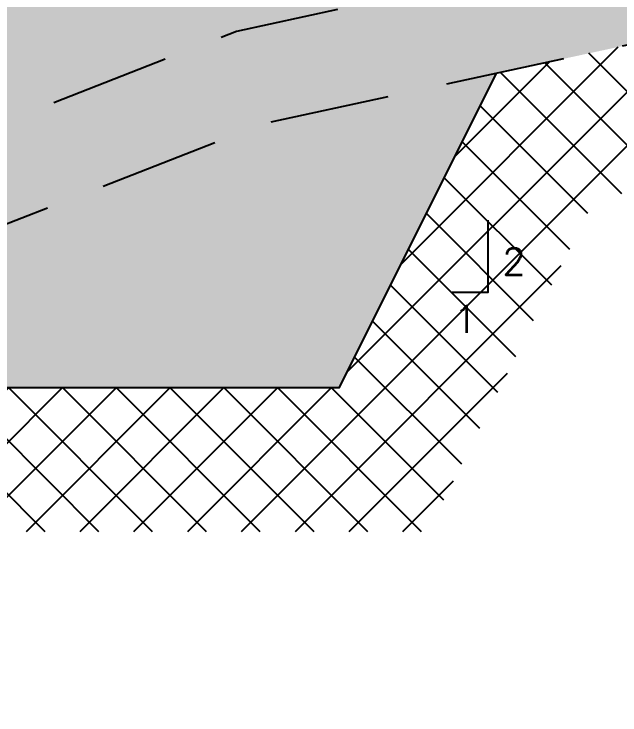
# Model space of a CAD drawing. Header units: metres. Extents: x 750563 to 756046, y 4495933 to 4497284.
# Drawn here: x 755741.642 to 755744.171, y 4496165.778 to 4496168.702 of the extents above; entities that cross this region are included whole.
import ezdxf

# ---------------------------------------------------------------- set-up
doc = ezdxf.new("R2010")
doc.units = ezdxf.units.M
doc.linetypes.add('kv_TRAZOS', pattern=[0.75, 0.5, -0.25])
for name, color, linetype in [('00_TEXTOS', 7, 'Continuous'), ('00_VISTO2', 3, 'Continuous'), ('00TRAMA16', 16, 'Continuous'), ('00TRAMA253', 253, 'Continuous')]:
    doc.layers.add(name, color=color, linetype=linetype)
doc.styles.get("Standard").update_dxf_attribs({"font": 'simplex.shx'})

msp = doc.modelspace()

# ---------------------------------------------------------------- hatches: boundary and pattern name
at = {"layer": '00TRAMA16'}
h = msp.add_hatch(dxfattribs=at)
h.set_pattern_fill('AR-CONC', color=256, scale=0.003, style=0)
h.set_pattern_definition([(50, (755727.52537, 4496161.8937), (0.546554, -0.047817), [0.05715, -0.62865]), (355, (755727.52537, 4496161.8937), (-0.105728, 0.57317), [0.04572, -0.50292]), (100.451, (755727.5709, 4496161.88973), (0.440828, 0.52535), [0.04857, -0.53427]), (46.1842, (755727.52537, 4496162.0461), (0.813237, -0.126127), [0.085725, -0.942975]), (96.6356, (755727.5931, 4496162.0356), (0.712213, 0.742277), [0.072855, -0.801405]), (351.184, (755727.5254, 4496162.0461), (0.712214, 0.742275), [0.06858, -0.75438]), (21, (755727.60157, 4496162.008), (0.454845, -0.306797), [0.05715, -0.62865]), (326, (755727.60157, 4496162.008), (0.185406, 0.552564), [0.04572, -0.50292]), (71.4514, (755727.63947, 4496161.98245), (0.64025, 0.245769), [0.04857, -0.53427]), (37.5, (755727.52537, 4496161.89372), (0.0092658, 0.2536651), [0, -0.496824, 0, -0.51054, 0, -0.504825]), (7.5, (755727.52537, 4496161.89372), (0.200459, 0.3005417), [0, -0.291084, 0, -0.485394, 0, -0.192405]), (327.5, (755727.35544, 4496161.89372), (0.4067718, -0.0171862), [0, -0.1905, 0, -0.59436, 0, -0.78867]), (317.5, (755727.27924, 4496161.8937), (0.4443875, 0.0762795), [0, -0.24765, 0, -0.394716, 0, -0.56007])])
h.paths.add_polyline_path([(755737.44561, 4496166.19909), (755732.14373, 4496164.35206), (755729.91078, 4496163.51545), (755726.19637, 4496161.20653), (755728.20859, 4496161.47885), (755729.86678, 4496161.6882), (755730.80428, 4496161.79274), (755730.87537, 4496161.89372), (755731.37537, 4496161.89372), (755732.25037, 4496163.64372), (755735.25037, 4496163.64372), (755736.12537, 4496165.39372), (755739.12537, 4496165.39372), (755740.00037, 4496167.14372), (755743.00037, 4496167.14372), (755743.65588, 4496168.45475), (755742.6872, 4496168.2453)], flags=17)
h.paths.add_polyline_path([(755737.30704, 4496166.57439), (755732.00774, 4496164.72826), (755729.77646, 4496163.89228), (755725.1172, 4496161.20653), (755726.19637, 4496161.20653), (755729.91078, 4496163.51545), (755732.14373, 4496164.35206), (755737.44561, 4496166.19909), (755742.6872, 4496168.2453), (755744.66923, 4496168.67386), (755745.19134, 4496169.19599), (755742.57147, 4496168.62952)])
h.paths.add_polyline_path([(755737.30704, 4496166.57439), (755742.57147, 4496168.62952), (755745.19134, 4496169.19599), (755744.12277, 4496169.90837), (755736.35836, 4496170.06366), (755728.59395, 4496169.90837), (755725.8012, 4496168.04653), (755725.1172, 4496161.20653), (755729.77646, 4496163.89228), (755732.00774, 4496164.72826)])
at = {"layer": '00TRAMA253'}
h = msp.add_hatch(dxfattribs=at)
h.set_pattern_fill('ANSI37', color=256, scale=0.05, style=0)
h.set_pattern_definition([(45, (755723.99624, 4496161.19372), (-0.1122532, 0.1122532), []), (135, (755723.99624, 4496161.19372), (-0.1122532, -0.1122532), [])])
h.paths.add_polyline_path([(755726.0769, 4496161.12689), (755726.07686, 4496160.52823), (755728.36202, 4496160.5281), (755728.74544, 4496161.29493), (755731.74619, 4496161.29372), (755732.62119, 4496163.04372), (755735.62119, 4496163.04372), (755736.49619, 4496164.79372), (755739.49619, 4496164.79372), (755740.37119, 4496166.54372), (755743.37119, 4496166.54372), (755744.06388, 4496167.9291), (755744.96864, 4496168.12473), (755745.49984, 4496168.65596), (755746.13934, 4496168.82103), (755746.13934, 4496169.19599), (755745.19134, 4496169.19599), (755744.66923, 4496168.67386), (755743.65588, 4496168.45475), (755743.00037, 4496167.14372), (755740.00037, 4496167.14372), (755739.12537, 4496165.39372), (755736.12537, 4496165.39372), (755735.25037, 4496163.64372), (755732.25037, 4496163.64372), (755731.37537, 4496161.89372), (755728.37537, 4496161.89372), (755727.99195, 4496161.12689)])

# ---------------------------------------------------------------- linework, layer by layer
at = {"layer": '00_TEXTOS', "flags": 128}
msp.add_lwpolyline([(755743.47123, 4496167.54153), (755743.62123, 4496167.54153), (755743.62123, 4496167.84153)], dxfattribs=at)
at = {"layer": '00_VISTO2', "flags": 128}
msp.add_lwpolyline([(755731.37537, 4496161.89372), (755732.25037, 4496163.64372), (755735.25037, 4496163.64372), (755736.12537, 4496165.39372), (755739.12537, 4496165.39372), (755740.00037, 4496167.14372), (755743.00037, 4496167.14372), (755743.65588, 4496168.45475)], dxfattribs=at)
at = {"layer": '00TRAMA16', "color": 80, "linetype": 'kv_TRAZOS', "flags": 128}
msp.add_lwpolyline([(755745.19134, 4496169.19599), (755742.57147, 4496168.62952), (755737.30704, 4496166.57439), (755732.00774, 4496164.72826), (755729.77646, 4496163.89228), (755727.61491, 4496163.16079), (755725.43369, 4496162.83886)], dxfattribs=at)
at = {"layer": '00TRAMA16', "linetype": 'kv_TRAZOS', "flags": 128}
msp.add_lwpolyline([(755744.66923, 4496168.67386), (755742.6872, 4496168.2453), (755737.44561, 4496166.19909), (755732.14373, 4496164.35206), (755729.91078, 4496163.51545), (755728.15291, 4496162.92057), (755725.40683, 4496162.4888)], dxfattribs=at)

# ---------------------------------------------------------------- texts
at = {"layer": '00_TEXTOS'}
for s, p in [('2', (755743.68072, 4496167.61336)), ('1', (755743.47762, 4496167.37172))]:
    msp.add_text(s, height=0.1125, dxfattribs=at).set_placement(p)

doc.saveas('drawing.dxf')
